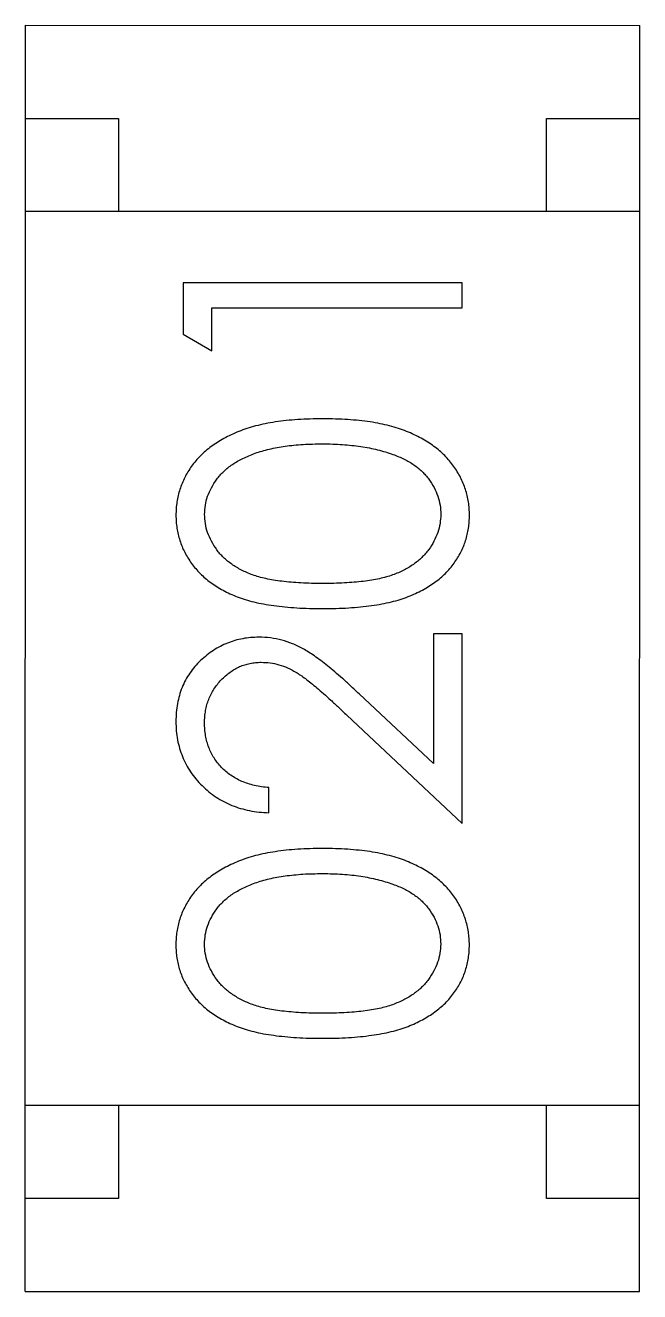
# Model space of a CAD drawing. Header units: millimetres. Extents: x 453.6 to 545.9, y 214.7 to 294.3.
# Drawn here: x 497.395 to 497.725, y 263.139 to 263.819 of the extents above; entities that cross this region are included whole.
import ezdxf

# ---------------------------------------------------------------- set-up
doc = ezdxf.new("R2010")
doc.units = ezdxf.units.MM
doc.header["$LTSCALE"] = 30.734
doc.layers.get('0').update_dxf_attribs({"linetype": 'CONTINUOUS'})

msp = doc.modelspace()

# ---------------------------------------------------------------- linework, layer by layer
at = {"linetype": 'Continuous'}
for p, q in [((497.39483, 263.1393), (497.39495, 263.8193)), ((497.39495, 263.8193), (497.72495, 263.81925)), ((497.72483, 263.13925), (497.72495, 263.81925)), ((497.39494, 263.7693), (497.44494, 263.76929)), ((497.44494, 263.76929), (497.44493, 263.71929)), ((497.67493, 263.71925), (497.67494, 263.76925)), ((497.67494, 263.76925), (497.72494, 263.76925)), ((497.72493, 263.71925), (497.39493, 263.7193)), ((497.62964, 263.68107), (497.47964, 263.6811)), ((497.47964, 263.6811), (497.47964, 263.65336)), ((497.62964, 263.66761), (497.62964, 263.68107)), ((497.49502, 263.66763), (497.62964, 263.66761)), ((497.49502, 263.64455), (497.49502, 263.66763)), ((497.47964, 263.65336), (497.49502, 263.64455)), ((497.61422, 263.49261), (497.61421, 263.42281)), ((497.62961, 263.49261), (497.61422, 263.49261)), ((497.62959, 263.39068), (497.62961, 263.49261)), ((497.61421, 263.42281), (497.57416, 263.46035)), ((497.56752, 263.44887), (497.62959, 263.39068)), ((497.52575, 263.39647), (497.52575, 263.40993)), ((497.72485, 263.23925), (497.39485, 263.2393)), ((497.44485, 263.23929), (497.44484, 263.18929)), ((497.67484, 263.18925), (497.67485, 263.23925)), ((497.44484, 263.18929), (497.39484, 263.1893)), ((497.72484, 263.18925), (497.67484, 263.18925)), ((497.39483, 263.1393), (497.72483, 263.13925))]:
    msp.add_line(p, q, dxfattribs=at)
for points, knots in [([(497.55469, 263.60801), (497.55239, 263.60798), (497.5479, 263.60793), (497.54133, 263.60764), (497.53512, 263.6071), (497.52928, 263.60636), (497.5238, 263.6054), (497.51868, 263.60425), (497.51393, 263.60282), (497.50951, 263.60124), (497.50543, 263.59941), (497.50158, 263.59751), (497.49803, 263.59539), (497.49472, 263.59316), (497.4917, 263.59073), (497.48892, 263.58817), (497.4864, 263.58545), (497.48417, 263.58257), (497.48217, 263.5796), (497.48047, 263.57651), (497.47901, 263.57334), (497.47784, 263.57008), (497.4769, 263.56675), (497.47624, 263.56332), (497.47584, 263.55981), (497.4758, 263.55744), (497.47577, 263.55625)], [0, 0, 0, 0, 0.065278, 0.127205, 0.186168, 0.241675, 0.294115, 0.343609, 0.390387, 0.434463, 0.476646, 0.517002, 0.555936, 0.593716, 0.630057, 0.665601, 0.700745, 0.734917, 0.768681, 0.802087, 0.834849, 0.867433, 0.900138, 0.932806, 0.966212, 1, 1, 1, 1]), ([(497.63347, 263.55622), (497.63345, 263.55741), (497.63341, 263.55979), (497.63296, 263.5633), (497.63232, 263.56674), (497.63138, 263.57009), (497.63016, 263.57334), (497.62874, 263.57655), (497.62697, 263.57963), (497.625, 263.58265), (497.62274, 263.58554), (497.62021, 263.58827), (497.61744, 263.59087), (497.61438, 263.59327), (497.61108, 263.59553), (497.60752, 263.5976), (497.60372, 263.59953), (497.59965, 263.6013), (497.59527, 263.60293), (497.59052, 263.60424), (497.58543, 263.60542), (497.57998, 263.60639), (497.57416, 263.60708), (497.56799, 263.60764), (497.56145, 263.60792), (497.55698, 263.60798), (497.55469, 263.60801)], [0, 0, 0, 0, 0.033824, 0.067298, 0.10028, 0.133019, 0.165736, 0.198792, 0.232372, 0.266409, 0.301016, 0.336196, 0.371972, 0.408574, 0.446394, 0.485225, 0.525372, 0.567224, 0.611081, 0.65775, 0.70702, 0.759235, 0.814484, 0.873227, 0.934937, 1, 1, 1, 1]), ([(497.49116, 263.55669), (497.49125, 263.55833), (497.49142, 263.56162), (497.49266, 263.56647), (497.49481, 263.57113), (497.49714, 263.57488), (497.49944, 263.57775), (497.50144, 263.57979), (497.50366, 263.58175), (497.50614, 263.58355), (497.50886, 263.58524), (497.5118, 263.58679), (497.51498, 263.58824), (497.5184, 263.58956), (497.52208, 263.59071), (497.52598, 263.59179), (497.53015, 263.5926), (497.53456, 263.59334), (497.53923, 263.59385), (497.54413, 263.5943), (497.5493, 263.59448), (497.55282, 263.59452), (497.55463, 263.59454)], [0, 0, 0, 0, 0.059689, 0.119507, 0.181075, 0.246162, 0.279894, 0.314468, 0.350403, 0.387474, 0.426147, 0.466624, 0.508745, 0.553328, 0.600058, 0.649177, 0.700552, 0.754894, 0.811825, 0.871514, 0.934319, 1, 1, 1, 1]), ([(497.55463, 263.59454), (497.55643, 263.59453), (497.55998, 263.59449), (497.5652, 263.59422), (497.57022, 263.59376), (497.57504, 263.59319), (497.57964, 263.59235), (497.58407, 263.59141), (497.58828, 263.59023), (497.591, 263.58931), (497.59234, 263.58886)], [0, 0, 0, 0, 0.141157, 0.277773, 0.409244, 0.535676, 0.657497, 0.775458, 0.889412, 1, 1, 1, 1]), ([(497.59234, 263.58886), (497.59338, 263.58847), (497.59543, 263.58771), (497.59836, 263.58638), (497.60109, 263.58492), (497.60361, 263.58331), (497.60592, 263.58156), (497.60806, 263.57972), (497.60997, 263.5777), (497.61221, 263.5749), (497.61457, 263.57121), (497.61656, 263.5665), (497.61788, 263.56165), (497.61801, 263.55833), (497.61808, 263.55667)], [0, 0, 0, 0, 0.075949, 0.148549, 0.218996, 0.286119, 0.351826, 0.416074, 0.478265, 0.540325, 0.660405, 0.774606, 0.887187, 1, 1, 1, 1]), ([(497.55461, 263.51954), (497.5526, 263.51955), (497.54869, 263.51956), (497.54303, 263.51982), (497.53775, 263.52016), (497.53285, 263.52069), (497.52832, 263.52128), (497.52419, 263.52212), (497.52042, 263.52302), (497.51701, 263.52412), (497.5139, 263.52536), (497.511, 263.52672), (497.5083, 263.52822), (497.50579, 263.52985), (497.50346, 263.53159), (497.50133, 263.53348), (497.49939, 263.5355), (497.49715, 263.53837), (497.49479, 263.54211), (497.49265, 263.54681), (497.49142, 263.55171), (497.49125, 263.55504), (497.49116, 263.55669)], [0, 0, 0, 0, 0.073302, 0.142286, 0.206253, 0.266017, 0.321612, 0.372532, 0.419497, 0.462398, 0.502825, 0.541489, 0.579034, 0.615143, 0.650298, 0.684912, 0.718701, 0.752189, 0.817245, 0.879117, 0.939613, 1, 1, 1, 1]), ([(497.61808, 263.55667), (497.618, 263.55502), (497.61783, 263.55172), (497.61653, 263.54684), (497.61446, 263.5421), (497.61208, 263.53834), (497.60977, 263.53549), (497.60785, 263.53343), (497.6057, 263.53155), (497.60339, 263.52977), (497.60088, 263.52814), (497.59817, 263.52668), (497.59527, 263.52532), (497.59215, 263.52407), (497.58874, 263.52298), (497.58498, 263.52206), (497.58083, 263.5213), (497.57632, 263.52062), (497.57143, 263.52017), (497.56616, 263.51982), (497.56051, 263.51956), (497.55662, 263.51955), (497.55461, 263.51954)], [0, 0, 0, 0, 0.060034, 0.120278, 0.182348, 0.247919, 0.281641, 0.315701, 0.350322, 0.385703, 0.421819, 0.459196, 0.497866, 0.538301, 0.58121, 0.628183, 0.679403, 0.734699, 0.794074, 0.858416, 0.927049, 1, 1, 1, 1]), ([(497.47577, 263.55625), (497.47579, 263.55506), (497.47583, 263.55273), (497.47624, 263.54927), (497.47689, 263.54591), (497.47784, 263.54262), (497.47899, 263.5394), (497.48046, 263.53628), (497.48218, 263.53325), (497.48412, 263.5303), (497.48634, 263.52749), (497.48878, 263.52482), (497.49151, 263.52236), (497.49446, 263.52003), (497.49768, 263.51789), (497.50112, 263.51585), (497.50482, 263.51403), (497.50879, 263.51236), (497.51309, 263.51087), (497.51779, 263.5096), (497.5229, 263.50847), (497.52845, 263.50763), (497.53441, 263.50694), (497.54079, 263.50643), (497.5476, 263.50612), (497.55227, 263.5061), (497.55467, 263.50608)], [0, 0, 0, 0, 0.033742, 0.066533, 0.099153, 0.13154, 0.164087, 0.196563, 0.229707, 0.263315, 0.297504, 0.331686, 0.366482, 0.4021, 0.438958, 0.476748, 0.515985, 0.556589, 0.599519, 0.645765, 0.695487, 0.748721, 0.805687, 0.866754, 0.931405, 1, 1, 1, 1]), ([(497.55467, 263.50608), (497.55706, 263.5061), (497.5617, 263.50612), (497.56846, 263.50643), (497.57482, 263.50692), (497.58076, 263.50765), (497.58629, 263.50854), (497.59144, 263.50959), (497.59616, 263.51092), (497.6005, 263.51243), (497.6045, 263.51413), (497.60822, 263.51599), (497.61169, 263.51799), (497.61489, 263.52018), (497.61787, 263.52248), (497.6206, 263.52495), (497.62303, 263.52761), (497.62523, 263.53039), (497.62715, 263.53332), (497.62884, 263.53633), (497.6303, 263.53942), (497.63142, 263.54262), (497.63234, 263.54589), (497.633, 263.54925), (497.63341, 263.5527), (497.63345, 263.55504), (497.63347, 263.55622)], [0, 0, 0, 0, 0.068113, 0.132564, 0.193427, 0.250218, 0.303569, 0.353576, 0.400235, 0.443586, 0.484619, 0.524292, 0.56238, 0.599049, 0.63494, 0.669782, 0.704009, 0.737842, 0.771098, 0.803896, 0.836415, 0.868639, 0.900715, 0.933378, 0.966213, 1, 1, 1, 1]), ([(497.52035, 263.4907), (497.51887, 263.49066), (497.51595, 263.49057), (497.51164, 263.49), (497.50749, 263.48899), (497.50347, 263.48766), (497.49963, 263.48585), (497.49593, 263.48369), (497.49235, 263.48115), (497.489, 263.47822), (497.48586, 263.47502), (497.48319, 263.47147), (497.48089, 263.46772), (497.47897, 263.46374), (497.47754, 263.45948), (497.47652, 263.45499), (497.47587, 263.45028), (497.47579, 263.44704), (497.47575, 263.4454)], [0, 0, 0, 0, 0.06271, 0.123347, 0.183401, 0.242828, 0.302097, 0.36242, 0.423725, 0.487032, 0.550491, 0.612709, 0.674265, 0.73617, 0.799211, 0.863483, 0.930525, 1, 1, 1, 1]), ([(497.57416, 263.46035), (497.57263, 263.46178), (497.56966, 263.46455), (497.56531, 263.4685), (497.56117, 263.47206), (497.55729, 263.47526), (497.55367, 263.47811), (497.55029, 263.48058), (497.54714, 263.48268), (497.54331, 263.48502), (497.53857, 263.48733), (497.53267, 263.48925), (497.52658, 263.49049), (497.52244, 263.49063), (497.52035, 263.4907)], [0, 0, 0, 0, 0.09953, 0.192079, 0.277712, 0.357454, 0.429648, 0.495771, 0.555538, 0.608657, 0.707578, 0.804328, 0.901298, 1, 1, 1, 1]), ([(497.49114, 263.44471), (497.49117, 263.44583), (497.49123, 263.44803), (497.49166, 263.45126), (497.49235, 263.45436), (497.49334, 263.45733), (497.49461, 263.46017), (497.49615, 263.46287), (497.498, 263.46542), (497.50009, 263.46784), (497.50237, 263.47004), (497.5048, 263.47194), (497.50731, 263.47359), (497.50995, 263.47495), (497.5127, 263.47597), (497.51556, 263.47669), (497.51851, 263.47716), (497.52053, 263.47721), (497.52155, 263.47724)], [0, 0, 0, 0, 0.068027, 0.133505, 0.19695, 0.26027, 0.322741, 0.384982, 0.448465, 0.513424, 0.578224, 0.640011, 0.700094, 0.760067, 0.819012, 0.877878, 0.938035, 1, 1, 1, 1]), ([(497.52155, 263.47724), (497.52318, 263.47718), (497.52642, 263.47705), (497.5312, 263.47602), (497.53586, 263.47431), (497.53966, 263.47233), (497.54278, 263.47029), (497.54547, 263.4684), (497.54839, 263.46605), (497.55167, 263.4634), (497.55521, 263.46031), (497.55906, 263.45685), (497.5632, 263.45301), (497.56604, 263.45029), (497.56752, 263.44887)], [0, 0, 0, 0, 0.088014, 0.174976, 0.2638, 0.355443, 0.406413, 0.465519, 0.533076, 0.609353, 0.693899, 0.787171, 0.889197, 1, 1, 1, 1]), ([(497.47575, 263.4454), (497.47579, 263.44372), (497.47586, 263.44043), (497.47654, 263.4356), (497.47766, 263.43097), (497.47918, 263.42654), (497.48119, 263.42233), (497.48361, 263.41831), (497.48646, 263.41448), (497.48977, 263.41094), (497.49337, 263.40767), (497.49727, 263.40479), (497.50143, 263.40236), (497.50583, 263.40033), (497.51045, 263.3987), (497.51534, 263.39754), (497.52045, 263.39673), (497.52396, 263.39656), (497.52575, 263.39647)], [0, 0, 0, 0, 0.06445, 0.126725, 0.187421, 0.247417, 0.306749, 0.366595, 0.427749, 0.490235, 0.553031, 0.614805, 0.676505, 0.738096, 0.801021, 0.864897, 0.931209, 1, 1, 1, 1]), ([(497.52575, 263.40993), (497.52441, 263.41006), (497.52181, 263.41031), (497.51804, 263.41106), (497.51448, 263.412), (497.51116, 263.41323), (497.50808, 263.41475), (497.50521, 263.41649), (497.50257, 263.41848), (497.50021, 263.42075), (497.49808, 263.42321), (497.4962, 263.42582), (497.49463, 263.4286), (497.49337, 263.43154), (497.49238, 263.43462), (497.49165, 263.43785), (497.49123, 263.44123), (497.49117, 263.44353), (497.49114, 263.44471)], [0, 0, 0, 0, 0.073648, 0.143686, 0.210962, 0.275557, 0.338064, 0.399311, 0.4594, 0.51934, 0.579024, 0.637809, 0.695959, 0.754122, 0.813113, 0.873453, 0.935561, 1, 1, 1, 1]), ([(497.55465, 263.37724), (497.55234, 263.37721), (497.54786, 263.37716), (497.54129, 263.37687), (497.53508, 263.37633), (497.52924, 263.37559), (497.52376, 263.37463), (497.51864, 263.37348), (497.51389, 263.37205), (497.50946, 263.37047), (497.50539, 263.36864), (497.50154, 263.36674), (497.49799, 263.36462), (497.49468, 263.36239), (497.49166, 263.35996), (497.48888, 263.3574), (497.48636, 263.35468), (497.48413, 263.3518), (497.48213, 263.34883), (497.48043, 263.34574), (497.47897, 263.34257), (497.4778, 263.33931), (497.47686, 263.33598), (497.4762, 263.33255), (497.4758, 263.32904), (497.47575, 263.32667), (497.47573, 263.32548)], [0, 0, 0, 0, 0.065278, 0.127205, 0.186168, 0.241675, 0.294115, 0.343609, 0.390387, 0.434463, 0.476646, 0.517002, 0.555936, 0.593716, 0.630057, 0.665601, 0.700745, 0.734917, 0.768681, 0.802087, 0.834849, 0.867433, 0.900138, 0.932806, 0.966212, 1, 1, 1, 1]), ([(497.63343, 263.32545), (497.63341, 263.32664), (497.63337, 263.32902), (497.63292, 263.33253), (497.63228, 263.33597), (497.63134, 263.33932), (497.63012, 263.34257), (497.6287, 263.34578), (497.62693, 263.34886), (497.62496, 263.35188), (497.6227, 263.35477), (497.62017, 263.3575), (497.6174, 263.3601), (497.61434, 263.3625), (497.61104, 263.36476), (497.60748, 263.36683), (497.60368, 263.36876), (497.59961, 263.37053), (497.59523, 263.37216), (497.59047, 263.37347), (497.58539, 263.37465), (497.57994, 263.37562), (497.57412, 263.37631), (497.56795, 263.37687), (497.56141, 263.37715), (497.55694, 263.37721), (497.55465, 263.37724)], [0, 0, 0, 0, 0.033824, 0.067298, 0.10028, 0.133019, 0.165736, 0.198792, 0.232372, 0.266409, 0.301016, 0.336196, 0.371972, 0.408574, 0.446394, 0.485225, 0.525372, 0.567224, 0.611081, 0.65775, 0.70702, 0.759235, 0.814484, 0.873227, 0.934937, 1, 1, 1, 1]), ([(497.49112, 263.32593), (497.49121, 263.32756), (497.49138, 263.33085), (497.49262, 263.3357), (497.49477, 263.34036), (497.4971, 263.34411), (497.49939, 263.34698), (497.5014, 263.34902), (497.50362, 263.35098), (497.5061, 263.35278), (497.50882, 263.35447), (497.51176, 263.35602), (497.51494, 263.35747), (497.51836, 263.35879), (497.52204, 263.35994), (497.52594, 263.36102), (497.53011, 263.36183), (497.53452, 263.36257), (497.53919, 263.36308), (497.54409, 263.36353), (497.54926, 263.36371), (497.55278, 263.36375), (497.55459, 263.36377)], [0, 0, 0, 0, 0.059689, 0.119507, 0.181075, 0.246162, 0.279894, 0.314468, 0.350403, 0.387474, 0.426147, 0.466624, 0.508745, 0.553328, 0.600058, 0.649177, 0.700552, 0.754894, 0.811825, 0.871514, 0.934319, 1, 1, 1, 1]), ([(497.55459, 263.36377), (497.55639, 263.36376), (497.55994, 263.36372), (497.56516, 263.36345), (497.57018, 263.36299), (497.575, 263.36242), (497.5796, 263.36158), (497.58402, 263.36064), (497.58824, 263.35946), (497.59096, 263.35854), (497.5923, 263.35809)], [0, 0, 0, 0, 0.141157, 0.277773, 0.409244, 0.535676, 0.657497, 0.775458, 0.889412, 1, 1, 1, 1]), ([(497.5923, 263.35809), (497.59334, 263.3577), (497.59539, 263.35694), (497.59832, 263.35561), (497.60105, 263.35415), (497.60357, 263.35254), (497.60588, 263.35079), (497.60802, 263.34895), (497.60993, 263.34693), (497.61217, 263.34413), (497.61453, 263.34044), (497.61652, 263.33573), (497.61784, 263.33088), (497.61797, 263.32756), (497.61804, 263.3259)], [0, 0, 0, 0, 0.075949, 0.148549, 0.218996, 0.286119, 0.351826, 0.416074, 0.478265, 0.540325, 0.660405, 0.774606, 0.887187, 1, 1, 1, 1]), ([(497.47573, 263.32548), (497.47575, 263.32429), (497.47579, 263.32196), (497.4762, 263.31851), (497.47685, 263.31514), (497.4778, 263.31185), (497.47895, 263.30863), (497.48042, 263.30551), (497.48213, 263.30249), (497.48408, 263.29953), (497.4863, 263.29672), (497.48874, 263.29405), (497.49147, 263.29159), (497.49442, 263.28926), (497.49764, 263.28712), (497.50108, 263.28508), (497.50478, 263.28326), (497.50875, 263.28159), (497.51305, 263.2801), (497.51775, 263.27883), (497.52286, 263.2777), (497.5284, 263.27686), (497.53437, 263.27617), (497.54075, 263.27566), (497.54756, 263.27536), (497.55223, 263.27533), (497.55463, 263.27531)], [0, 0, 0, 0, 0.033742, 0.066533, 0.099153, 0.13154, 0.164087, 0.196563, 0.229707, 0.263315, 0.297504, 0.331686, 0.366482, 0.4021, 0.438958, 0.476748, 0.515985, 0.556589, 0.599519, 0.645765, 0.695487, 0.748721, 0.805687, 0.866754, 0.931405, 1, 1, 1, 1]), ([(497.55457, 263.28877), (497.55256, 263.28878), (497.54865, 263.28879), (497.54299, 263.28905), (497.53771, 263.28939), (497.53281, 263.28992), (497.52828, 263.29051), (497.52415, 263.29135), (497.52038, 263.29225), (497.51697, 263.29335), (497.51386, 263.2946), (497.51096, 263.29595), (497.50826, 263.29745), (497.50575, 263.29908), (497.50342, 263.30082), (497.50129, 263.30271), (497.49935, 263.30473), (497.4971, 263.3076), (497.49475, 263.31134), (497.49261, 263.31604), (497.49138, 263.32095), (497.4912, 263.32427), (497.49112, 263.32593)], [0, 0, 0, 0, 0.073302, 0.142286, 0.206253, 0.266017, 0.321612, 0.372532, 0.419497, 0.462398, 0.502825, 0.541489, 0.579034, 0.615143, 0.650298, 0.684912, 0.718701, 0.752189, 0.817245, 0.879117, 0.939613, 1, 1, 1, 1]), ([(497.61804, 263.3259), (497.61796, 263.32425), (497.61779, 263.32095), (497.61649, 263.31607), (497.61442, 263.31133), (497.61204, 263.30757), (497.60973, 263.30472), (497.60781, 263.30266), (497.60566, 263.30078), (497.60335, 263.299), (497.60084, 263.29737), (497.59813, 263.29591), (497.59523, 263.29455), (497.59211, 263.2933), (497.5887, 263.29221), (497.58494, 263.29129), (497.58079, 263.29053), (497.57628, 263.28986), (497.57139, 263.2894), (497.56612, 263.28905), (497.56047, 263.28879), (497.55658, 263.28878), (497.55457, 263.28877)], [0, 0, 0, 0, 0.060034, 0.120278, 0.182348, 0.247919, 0.281641, 0.315701, 0.350322, 0.385703, 0.421819, 0.459196, 0.497866, 0.538301, 0.58121, 0.628183, 0.679403, 0.734699, 0.794074, 0.858416, 0.927049, 1, 1, 1, 1]), ([(497.55463, 263.27531), (497.55702, 263.27533), (497.56166, 263.27535), (497.56842, 263.27566), (497.57478, 263.27615), (497.58072, 263.27688), (497.58625, 263.27777), (497.5914, 263.27882), (497.59612, 263.28015), (497.60046, 263.28166), (497.60446, 263.28336), (497.60818, 263.28522), (497.61165, 263.28723), (497.61485, 263.28941), (497.61783, 263.29171), (497.62055, 263.29418), (497.62299, 263.29684), (497.62519, 263.29962), (497.62711, 263.30255), (497.62879, 263.30556), (497.63026, 263.30865), (497.63138, 263.31185), (497.6323, 263.31512), (497.63296, 263.31848), (497.63337, 263.32193), (497.63341, 263.32427), (497.63343, 263.32545)], [0, 0, 0, 0, 0.068113, 0.132564, 0.193427, 0.250218, 0.303569, 0.353576, 0.400235, 0.443586, 0.484619, 0.524292, 0.56238, 0.599049, 0.63494, 0.669782, 0.704009, 0.737842, 0.771098, 0.803896, 0.836415, 0.868639, 0.900715, 0.933378, 0.966213, 1, 1, 1, 1])]:
    msp.add_open_spline(points, degree=3, knots=knots, dxfattribs=at)

doc.saveas('drawing.dxf')
